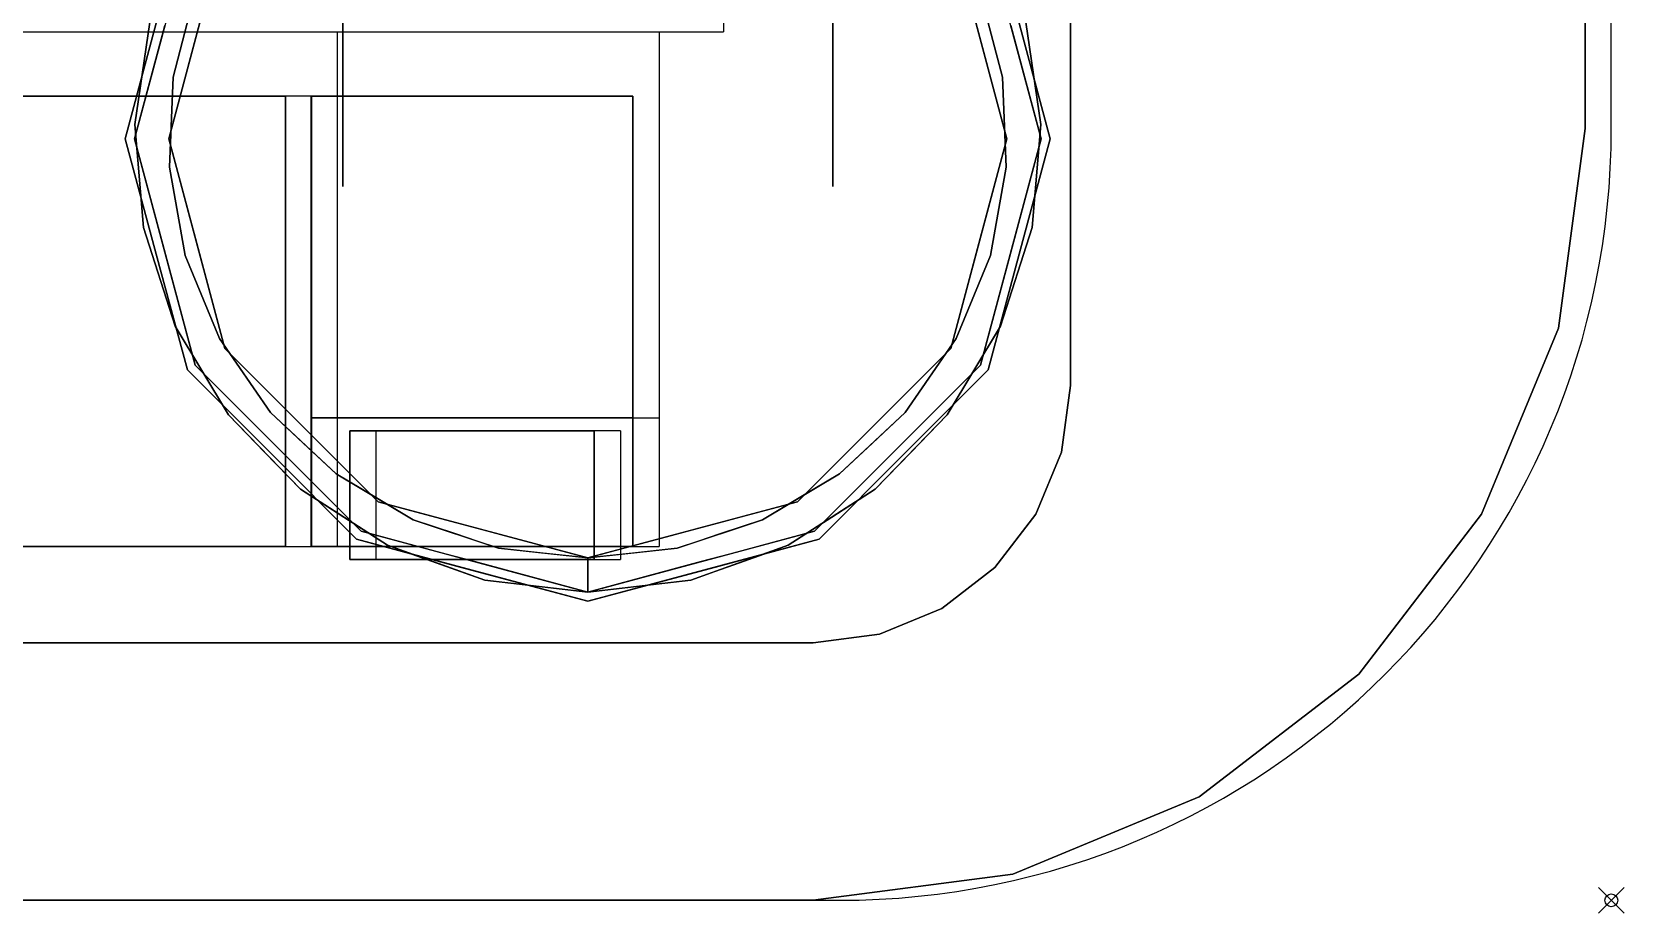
# Model space of a CAD drawing. Header units: millimetres. Extents: x -2 to 771, y -886 to 7.
# Drawn here: x 647.2 to 771, y -886 to -817.5 of the extents above; entities that cross this region are included whole.
import ezdxf

# ---------------------------------------------------------------- set-up
doc = ezdxf.new("R2010")
doc.units = ezdxf.units.MM
doc.header["$PDMODE"] = 35
for name, color, linetype in [('IQ_200_2D', 1, 'Continuous'), ('IQ_200_3D', 1, 'Continuous'), ('IQ_204_2D', 7, 'Continuous'), ('IQ_204_3D', 7, 'Continuous'), ('IQ_BLACK_3D', 250, 'Continuous'), ('IQ_INS_3D', 3, 'Continuous')]:
    doc.layers.add(name, color=color, linetype=linetype)

msp = doc.modelspace()

# ---------------------------------------------------------------- linework, layer by layer
at = {"layer": 'IQ_200_2D'}
for p, q in [((701, -27.5), (701, -817.5)), ((770, -825), (770, -60)), ((610.31, -817.5), (701, -817.5)), ((610.31, -817.5), (701, -817.5)), ((669, -822.5), (596.16, -822.5)), ((669, -857.5), (669, -822.5)), ((69, -857.5), (669, -857.5)), ((60, -885), (710, -885))]:
    msp.add_line(p, q, dxfattribs=at)
msp.add_arc((710, -825), 60, 270, 0, dxfattribs=at)
at = {"layer": 'IQ_200_3D'}
for points, invisible_edges in [([(767.96, -60, 157), (-2.04, -825, 157), (-2.04, -60, 157), (57.96, 0, 157)], 13), ([(-2.04, -60, 190), (-2.04, -825, 190), (767.96, -60, 190), (57.96, 0, 190)], 14), ([(-2.04, -825, 157), (767.96, -60, 157), (767.96, -825, 157), (707.96, -885, 157)], 13), ([(767.96, -825, 190), (767.96, -60, 190), (-2.04, -825, 190), (707.96, -885, 190)], 14), ([(727.96, -845, 150), (37.96, -845, 150), (37.96, -80, 150), (727.96, -80, 150)], 5), ([(57.96, -885, 157), (0, -840.53, 157), (-2.04, -825, 157), (707.96, -885, 157)], 5), ([(-2.04, -825, 190), (0, -840.53, 190), (57.96, -885, 190), (707.96, -885, 190)], 10), ([(723.48, -882.96, 157), (707.96, -885, 157), (767.96, -825, 157), (750.38, -867.43, 157)], 14), ([(765.91, -840.53, 190), (767.96, -825, 190), (707.96, -885, 190), (723.48, -882.96, 190)], 10), ([(750.38, -867.43, 157), (767.96, -825, 157), (765.91, -840.53, 157), (759.92, -855, 157)], 1), ([(767.96, -825, 190), (765.91, -840.53, 190), (765.91, -840.53, 157), (767.96, -825, 157)], 2), ([(723.48, -882.96, 190), (737.96, -876.96, 190), (750.38, -867.43, 190), (765.91, -840.53, 190)], 12), ([(765.91, -840.53, 190), (750.38, -867.43, 190), (759.92, -855, 190)], 1), ([(759.92, -855, 157), (765.91, -840.53, 157), (765.91, -840.53, 190), (759.92, -855, 190)], 10), ([(707.96, -865, 150), (57.96, -865, 150), (37.96, -845, 150), (727.96, -845, 150)], 14), ([(722.1, -859.14, 150), (707.96, -865, 150), (727.96, -845, 150)], 15), ([(725.28, -855, 150), (722.1, -859.14, 150), (727.96, -845, 150), (727.27, -850.18, 150)], 2), ([(727.96, -845, 157), (727.27, -850.18, 157), (727.27, -850.18, 150), (727.96, -845, 150)], 2), ([(725.28, -855, 150), (727.27, -850.18, 150), (727.27, -850.18, 157), (725.28, -855, 157)], 10), ([(722.1, -859.14, 150), (725.28, -855, 150), (725.28, -855, 157), (722.1, -859.14, 157)], 10), ([(750.38, -867.43, 157), (759.92, -855, 157), (759.92, -855, 190), (750.38, -867.43, 190)], 10), ([(717.96, -862.32, 150), (713.13, -864.32, 150), (707.96, -865, 150), (722.1, -859.14, 150)], 4), ([(722.1, -859.14, 157), (717.96, -862.32, 157), (717.96, -862.32, 150), (722.1, -859.14, 150)], 10), ([(713.13, -864.32, 150), (717.96, -862.32, 150), (717.96, -862.32, 157), (713.13, -864.32, 157)], 10), ([(707.96, -865, 150), (713.13, -864.32, 150), (713.13, -864.32, 157), (707.96, -865, 157)], 2), ([(723.48, -882.96, 157), (750.38, -867.43, 157), (737.96, -876.96, 157)], 1), ([(750.38, -867.43, 190), (737.96, -876.96, 190), (737.96, -876.96, 157), (750.38, -867.43, 157)], 10), ([(723.48, -882.96, 157), (737.96, -876.96, 157), (737.96, -876.96, 190), (723.48, -882.96, 190)], 10), ([(707.96, -885, 157), (723.48, -882.96, 157), (723.48, -882.96, 190), (707.96, -885, 190)], 2)]:
    msp.add_3dface(points, dxfattribs=dict(at, invisible_edges=invisible_edges))
for points in [[(767.96, -825, 190), (767.96, -825, 157), (767.96, -60, 157), (767.96, -60, 190)], [(727.96, -845, 157), (727.96, -845, 150), (727.96, -80, 150), (727.96, -80, 157)], [(666.96, -822.5, 1470), (666.96, -822.5, 195), (66.96, -822.5, 195), (66.96, -822.5, 1470)], [(666.96, -857.5, 195), (66.96, -857.5, 195), (66.96, -822.5, 195), (666.96, -822.5, 195)], [(666.96, -857.5, 1470), (666.96, -822.5, 1470), (66.96, -822.5, 1470), (66.96, -857.5, 1470)], [(666.96, -857.5, 1470), (666.96, -857.5, 195), (666.96, -822.5, 195), (666.96, -822.5, 1470)], [(666.96, -857.5, 1470), (666.96, -857.5, 195), (66.96, -857.5, 195), (66.96, -857.5, 1470)], [(57.96, -865, 157), (57.96, -865, 150), (707.96, -865, 150), (707.96, -865, 157)], [(57.96, -885, 190), (57.96, -885, 157), (707.96, -885, 157), (707.96, -885, 190)]]:
    msp.add_3dface(points, dxfattribs=at)
at = {"layer": 'IQ_204_2D'}
for p, q in [((671, -857.5), (671, -817.5)), ((696, -817.5), (696, -857.5)), ((671, -847.5), (696, -847.5)), ((674, -858.5), (674, -848.5)), ((693, -848.5), (674, -848.5)), ((693, -848.5), (693, -858.5)), ((671, -857.5), (674, -857.5)), ((693, -857.5), (696, -857.5)), ((674, -858.5), (693, -858.5))]:
    msp.add_line(p, q, dxfattribs=at)
at = {"layer": 'IQ_204_3D'}
for points, invisible_edges in [([(671.41, -798.43, 76.17), (671.41, -809.82, 60.49), (671.41, -819.72, 82.47), (671.41, -802.04, 96.57)], 10), ([(671.41, -819.72, 19.13), (671.41, -809.82, 41.11), (671.41, -798.43, 25.43), (671.41, -802.04, 5.03)], 5), ([(709.51, -819.72, 82.47), (709.51, -809.82, 60.49), (709.51, -798.43, 76.17), (709.51, -802.04, 96.57)], 5), ([(709.51, -798.43, 25.43), (709.51, -809.82, 41.11), (709.51, -819.72, 19.13), (709.51, -802.04, 5.03)], 10), ([(662.24, -809.52, 116.94), (659.95, -808.19, 116.94), (655.23, -825.81, 116.94), (657.88, -825.81, 116.94)], 5), ([(718.67, -809.52, 116.94), (723.03, -825.81, 116.94), (725.68, -825.81, 116.94), (720.97, -808.19, 116.94)], 10), ([(660.06, -817.66, 116.94), (659.99, -814.27, 64.35), (662.24, -809.52, 116.94)], 3), ([(671.41, -829.53, 62.1), (671.41, -819.72, 82.47), (671.41, -809.82, 60.49), (671.41, -809.82, 41.11)], 10), ([(671.41, -809.82, 41.11), (671.41, -819.72, 19.13), (671.41, -829.53, 39.5), (671.41, -829.53, 62.1)], 9), ([(709.51, -809.82, 60.49), (709.51, -819.72, 82.47), (709.51, -829.53, 62.1), (709.51, -809.82, 41.11)], 5), ([(709.51, -829.53, 39.5), (709.51, -819.72, 19.13), (709.51, -809.82, 41.11), (709.51, -829.53, 62.1)], 6), ([(718.67, -809.52, 116.94), (720.92, -814.27, 64.35), (720.85, -817.66, 116.94)], 3), ([(709.51, -819.72, 19.13), (671.41, -819.72, 19.13), (671.41, -810.88, 12.08), (709.51, -810.88, 12.08)], 5), ([(709.51, -810.88, 89.52), (671.41, -810.88, 89.52), (671.41, -819.72, 82.47), (709.51, -819.72, 82.47)], 5), ([(659.99, -814.27, 64.35), (658.23, -821.03, 71.11), (656.41, -816.75, 66.83)], 14), ([(660.06, -817.66, 116.94), (658.23, -821.03, 71.11), (659.99, -814.27, 64.35)], 13), ([(722.68, -821.03, 71.11), (720.85, -817.66, 116.94), (720.92, -814.27, 64.35)], 3), ([(720.92, -814.27, 64.35), (724.5, -816.75, 66.83), (722.68, -821.03, 71.11)], 3), ([(655.24, -824.71, 74.79), (656.41, -816.75, 66.83), (658.23, -821.03, 71.11)], 14), ([(655.24, -824.71, 74.79), (657.59, -817, 116.94), (656.41, -816.75, 66.83)], 3), ([(725.67, -824.71, 74.79), (722.68, -821.03, 71.11), (724.5, -816.75, 66.83)], 3), ([(723.33, -817, 116.94), (725.67, -824.71, 74.79), (724.5, -816.75, 66.83)], 13), ([(654.51, -825.81, 150), (656.92, -816.82, 150), (656.92, -816.82, 117.11), (654.51, -825.81, 117.11)], 10), ([(655.24, -824.71, 74.79), (655.23, -825.81, 116.94), (657.59, -817, 116.94)], 13), ([(660.06, -817.66, 116.94), (657.88, -825.81, 116.94), (658.23, -821.03, 71.11)], 14), ([(720.85, -817.66, 116.94), (722.68, -821.03, 71.11), (723.03, -825.81, 116.94)], 3), ([(725.68, -825.81, 116.94), (725.67, -824.71, 74.79), (723.33, -817, 116.94)], 3), ([(723.99, -816.82, 150), (726.4, -825.81, 150), (726.4, -825.81, 117.11), (723.99, -816.82, 117.11)], 10), ([(709.51, -819.72, 82.47), (671.41, -819.72, 82.47), (671.41, -824.62, 72.29), (709.51, -824.62, 72.29)], 5), ([(671.41, -824.62, 29.31), (671.41, -819.72, 19.13), (709.51, -819.72, 19.13), (709.51, -824.62, 29.31)], 10), ([(657.95, -828.01, 78.09), (655.24, -824.71, 74.79), (658.23, -821.03, 71.11)], 3), ([(657.88, -825.81, 116.94), (657.95, -828.01, 78.09), (658.23, -821.03, 71.11)], 13), ([(722.68, -821.03, 71.11), (725.67, -824.71, 74.79), (722.96, -828.01, 78.09)], 3), ([(722.96, -828.01, 78.09), (723.03, -825.81, 116.94), (722.68, -821.03, 71.11)], 3), ([(655.24, -824.71, 74.79), (655.91, -832.72, 82.81), (655.23, -825.81, 116.94)], 14), ([(655.24, -824.71, 74.79), (657.95, -828.01, 78.09), (655.91, -832.72, 82.81)], 3), ([(709.51, -824.62, 29.31), (709.51, -829.53, 39.5), (671.41, -829.53, 39.5), (671.41, -824.62, 29.31)], 10), ([(709.51, -824.62, 72.29), (671.41, -824.62, 72.29), (671.41, -829.53, 62.1), (709.51, -829.53, 62.1)], 5), ([(725, -832.72, 82.81), (722.96, -828.01, 78.09), (725.67, -824.71, 74.79)], 3), ([(725.67, -824.71, 74.79), (725.68, -825.81, 116.94), (725, -832.72, 82.81)], 3), ([(656.92, -834.79, 150), (654.51, -825.81, 150), (654.51, -825.81, 117.11), (656.92, -834.79, 117.11)], 10), ([(655.91, -832.72, 82.81), (657.59, -834.62, 116.94), (655.23, -825.81, 116.94)], 13), ([(655.23, -825.81, 116.94), (659.95, -843.42, 116.94), (662.24, -842.1, 116.94), (657.88, -825.81, 116.94)], 10), ([(657.95, -828.01, 78.09), (657.88, -825.81, 116.94), (660.06, -833.95, 116.94)], 13), ([(718.67, -842.1, 116.94), (720.97, -843.42, 116.94), (725.68, -825.81, 116.94), (723.03, -825.81, 116.94)], 5), ([(722.96, -828.01, 78.09), (720.85, -833.95, 116.94), (723.03, -825.81, 116.94)], 13), ([(725, -832.72, 82.81), (725.68, -825.81, 116.94), (723.33, -834.62, 116.94)], 13), ([(726.4, -825.81, 117.11), (726.4, -825.81, 150), (723.99, -834.79, 150), (723.99, -834.79, 117.11)], 5), ([(655.91, -832.72, 82.81), (657.95, -828.01, 78.09), (659.17, -834.88, 84.96)], 13), ([(659.17, -834.88, 84.96), (657.95, -828.01, 78.09), (660.06, -833.95, 116.94)], 14), ([(721.74, -834.88, 84.96), (720.85, -833.95, 116.94), (722.96, -828.01, 78.09)], 3), ([(721.74, -834.88, 84.96), (722.96, -828.01, 78.09), (725, -832.72, 82.81)], 14), ([(709.51, -829.53, 50.8), (709.51, -829.53, 62.1), (671.41, -829.53, 50.8), (671.41, -829.53, 39.5)], 10), ([(671.41, -829.53, 39.5), (709.51, -829.53, 39.5), (709.51, -829.53, 50.8)], 13), ([(671.41, -829.53, 62.1), (671.41, -829.53, 50.8), (709.51, -829.53, 62.1)], 14), ([(658.38, -840.38, 90.46), (655.91, -832.72, 82.81), (659.17, -834.88, 84.96)], 14), ([(658.38, -840.38, 90.46), (657.59, -834.62, 116.94), (655.91, -832.72, 82.81)], 3), ([(722.53, -840.38, 90.46), (721.74, -834.88, 84.96), (725, -832.72, 82.81)], 3), ([(723.33, -834.62, 116.94), (722.53, -840.38, 90.46), (725, -832.72, 82.81)], 13), ([(659.17, -834.88, 84.96), (660.06, -833.95, 116.94), (661.82, -841.34, 91.42)], 3), ([(661.82, -841.34, 91.42), (660.06, -833.95, 116.94), (662.24, -842.1, 116.94)], 13), ([(719.09, -841.34, 91.42), (718.67, -842.1, 116.94), (720.85, -833.95, 116.94)], 13), ([(721.74, -834.88, 84.96), (719.09, -841.34, 91.42), (720.85, -833.95, 116.94)], 14), ([(656.92, -834.79, 117.11), (659.33, -843.78, 117.11), (659.33, -843.78, 150), (656.92, -834.79, 150)], 10), ([(658.38, -840.38, 90.46), (659.95, -843.42, 116.94), (657.59, -834.62, 116.94)], 13), ([(659.17, -834.88, 84.96), (661.82, -841.34, 91.42), (658.38, -840.38, 90.46)], 14), ([(721.74, -834.88, 84.96), (722.53, -840.38, 90.46), (719.09, -841.34, 91.42)], 3), ([(723.33, -834.62, 116.94), (720.97, -843.42, 116.94), (722.53, -840.38, 90.46)], 14), ([(721.58, -843.78, 150), (721.58, -843.78, 117.11), (723.99, -834.79, 117.11), (723.99, -834.79, 150)], 5), ([(658.38, -840.38, 90.46), (661.82, -841.34, 91.42), (662.52, -847.28, 97.36)], 3), ([(662.52, -847.28, 97.36), (659.95, -843.42, 116.94), (658.38, -840.38, 90.46)], 3), ([(661.82, -841.34, 91.42), (665.79, -847.09, 97.17), (662.52, -847.28, 97.36)], 14), ([(662.24, -842.1, 116.94), (665.23, -845.08, 116.94), (661.82, -841.34, 91.42)], 14), ([(661.82, -841.34, 91.42), (665.23, -845.08, 116.94), (665.79, -847.09, 97.17)], 3), ([(719.09, -841.34, 91.42), (718.39, -847.28, 97.36), (715.12, -847.09, 97.17)], 3), ([(715.12, -847.09, 97.17), (715.69, -845.08, 116.94), (719.09, -841.34, 91.42)], 3), ([(715.69, -845.08, 116.94), (718.67, -842.1, 116.94), (719.09, -841.34, 91.42)], 14), ([(718.39, -847.28, 97.36), (719.09, -841.34, 91.42), (722.53, -840.38, 90.46)], 3), ([(718.39, -847.28, 97.36), (722.53, -840.38, 90.46), (720.97, -843.42, 116.94)], 14), ([(674.17, -854.02, 116.94), (662.24, -842.1, 116.94), (659.95, -843.42, 116.94), (672.84, -856.32, 116.94)], 10), ([(720.97, -843.42, 116.94), (718.67, -842.1, 116.94), (706.74, -854.02, 116.94), (708.07, -856.32, 116.94)], 5), ([(659.33, -843.78, 117.11), (665.91, -850.36, 117.11), (665.91, -850.36, 150), (659.33, -843.78, 150)], 10), ([(663.17, -846.65, 116.94), (659.95, -843.42, 116.94), (662.52, -847.28, 97.36)], 14), ([(715, -850.36, 117.11), (721.58, -843.78, 117.11), (721.58, -843.78, 150), (715, -850.36, 150)], 10), ([(718.39, -847.28, 97.36), (720.97, -843.42, 116.94), (717.74, -846.65, 116.94)], 13), ([(665.23, -845.08, 116.94), (668.21, -848.06, 116.94), (665.79, -847.09, 97.17)], 14), ([(712.7, -848.06, 116.94), (715.69, -845.08, 116.94), (715.12, -847.09, 97.17)], 14), ([(665.32, -850.17, 100.25), (663.17, -846.65, 116.94), (662.52, -847.28, 97.36)], 3), ([(662.52, -847.28, 97.36), (665.79, -847.09, 97.17), (668.12, -853.05, 103.14)], 3), ([(663.17, -846.65, 116.94), (665.32, -850.17, 100.25), (666.39, -849.87, 116.94)], 3), ([(670.89, -851.85, 101.94), (668.12, -853.05, 103.14), (665.79, -847.09, 97.17)], 3), ([(668.34, -849.47, 99.55), (665.79, -847.09, 97.17), (668.21, -848.06, 116.94)], 14), ([(710.02, -851.85, 101.94), (715.12, -847.09, 97.17), (712.79, -853.05, 103.14)], 14), ([(712.57, -849.47, 99.55), (712.7, -848.06, 116.94), (715.12, -847.09, 97.17)], 3), ([(712.79, -853.05, 103.14), (715.12, -847.09, 97.17), (718.39, -847.28, 97.36)], 3), ([(717.74, -846.65, 116.94), (714.52, -849.87, 116.94), (715.59, -850.17, 100.25)], 14), ([(717.74, -846.65, 116.94), (715.59, -850.17, 100.25), (718.39, -847.28, 97.36)], 13), ([(668.34, -849.47, 99.55), (668.21, -848.06, 116.94), (671.19, -851.04, 116.94)], 13), ([(671.96, -848.5, 956.09), (671.96, -857.5, 938.09), (671.96, -858.5, 1004.98), (671.96, -848.5, 1004.98)], 2), ([(690.96, -858.5, 1004.98), (690.96, -857.5, 938.09), (690.96, -848.5, 956.09), (690.96, -848.5, 1004.98)], 1), ([(712.7, -848.06, 116.94), (712.57, -849.47, 99.55), (709.72, -851.04, 116.94)], 3), ([(668.12, -853.05, 103.14), (666.39, -849.87, 116.94), (665.32, -850.17, 100.25)], 3), ([(668.12, -853.05, 103.14), (669.62, -853.09, 116.94), (666.39, -849.87, 116.94)], 13), ([(670.89, -851.85, 101.94), (668.34, -849.47, 99.55), (671.19, -851.04, 116.94)], 14), ([(710.02, -851.85, 101.94), (709.72, -851.04, 116.94), (712.57, -849.47, 99.55)], 3), ([(712.79, -853.05, 103.14), (714.52, -849.87, 116.94), (711.29, -853.09, 116.94)], 13), ([(714.52, -849.87, 116.94), (712.79, -853.05, 103.14), (715.59, -850.17, 100.25)], 13), ([(665.91, -850.36, 117.11), (672.49, -856.93, 117.11), (672.49, -856.93, 150), (665.91, -850.36, 150)], 10), ([(670.89, -851.85, 101.94), (671.19, -851.04, 116.94), (673.89, -853.64, 103.72)], 3), ([(674.17, -854.02, 116.94), (673.89, -853.64, 103.72), (671.19, -851.04, 116.94)], 3), ([(709.72, -851.04, 116.94), (707.02, -853.64, 103.72), (706.74, -854.02, 116.94)], 3), ([(707.02, -853.64, 103.72), (709.72, -851.04, 116.94), (710.02, -851.85, 101.94)], 3), ([(715, -850.36, 150), (708.43, -856.93, 150), (708.43, -856.93, 117.11), (715, -850.36, 117.11)], 10), ([(674.89, -857.41, 107.49), (668.12, -853.05, 103.14), (670.89, -851.85, 101.94)], 14), ([(670.89, -851.85, 101.94), (676.89, -855.42, 105.51), (674.89, -857.41, 107.49)], 14), ([(706.02, -857.41, 107.49), (704.02, -855.42, 105.51), (710.02, -851.85, 101.94)], 13), ([(712.79, -853.05, 103.14), (706.02, -857.41, 107.49), (710.02, -851.85, 101.94)], 14), ([(671.5, -855.23, 105.32), (669.62, -853.09, 116.94), (668.12, -853.05, 103.14)], 3), ([(669.62, -853.09, 116.94), (671.5, -855.23, 105.32), (671.23, -854.71, 116.94)], 3), ([(673.89, -853.64, 103.72), (674.17, -854.02, 116.94), (676.89, -855.42, 105.51)], 3), ([(707.02, -853.64, 103.72), (704.02, -855.42, 105.51), (706.74, -854.02, 116.94)], 14), ([(712.79, -853.05, 103.14), (711.29, -853.09, 116.94), (709.41, -855.23, 105.32)], 3), ([(709.41, -855.23, 105.32), (711.29, -853.09, 116.94), (709.68, -854.71, 116.94)], 13), ([(671.5, -855.23, 105.32), (672.84, -856.32, 116.94), (671.23, -854.71, 116.94)], 13), ([(690.46, -858.38, 116.94), (674.17, -854.02, 116.94), (672.84, -856.32, 116.94), (690.46, -861.04, 116.94)], 2), ([(676.89, -855.42, 105.51), (674.17, -854.02, 116.94), (678.24, -855.11, 116.94)], 13), ([(676.89, -855.42, 105.51), (678.24, -855.11, 116.94), (680.2, -856.53, 106.61)], 3), ([(680.28, -855.66, 116.94), (680.2, -856.53, 106.61), (678.24, -855.11, 116.94)], 3), ([(708.07, -856.32, 116.94), (706.74, -854.02, 116.94), (690.46, -858.38, 116.94), (690.46, -861.04, 116.94)], 1), ([(700.64, -855.66, 116.94), (702.67, -855.11, 116.94), (700.71, -856.53, 106.61)], 14), ([(704.02, -855.42, 105.51), (700.71, -856.53, 106.61), (702.67, -855.11, 116.94)], 14), ([(702.67, -855.11, 116.94), (706.74, -854.02, 116.94), (704.02, -855.42, 105.51)], 14), ([(709.68, -854.71, 116.94), (708.07, -856.32, 116.94), (709.41, -855.23, 105.32)], 14), ([(671.5, -855.23, 105.32), (674.89, -857.41, 107.49), (672.84, -856.32, 116.94)], 14), ([(675.04, -856.91, 116.94), (672.84, -856.32, 116.94), (674.89, -857.41, 107.49)], 14), ([(682.46, -860.12, 110.2), (674.89, -857.41, 107.49), (676.89, -855.42, 105.51)], 14), ([(676.89, -855.42, 105.51), (683.51, -857.63, 107.72), (682.46, -860.12, 110.2)], 14), ([(680.2, -856.53, 106.61), (680.28, -855.66, 116.94), (681.86, -857.08, 107.17)], 3), ([(682.31, -856.2, 116.94), (681.86, -857.08, 107.17), (680.28, -855.66, 116.94)], 3), ([(682.31, -856.2, 116.94), (683.51, -857.63, 107.72), (681.86, -857.08, 107.17)], 13), ([(682.31, -856.2, 116.94), (684.35, -856.75, 116.94), (683.51, -857.63, 107.72)], 14), ([(696.56, -856.75, 116.94), (698.6, -856.2, 116.94), (697.4, -857.63, 107.72)], 14), ([(704.02, -855.42, 105.51), (698.45, -860.12, 110.2), (697.4, -857.63, 107.72)], 3), ([(699.05, -857.08, 107.17), (697.4, -857.63, 107.72), (698.6, -856.2, 116.94)], 14), ([(698.45, -860.12, 110.2), (704.02, -855.42, 105.51), (706.02, -857.41, 107.49)], 3), ([(699.05, -857.08, 107.17), (698.6, -856.2, 116.94), (700.64, -855.66, 116.94)], 13), ([(700.64, -855.66, 116.94), (700.71, -856.53, 106.61), (699.05, -857.08, 107.17)], 13), ([(706.02, -857.41, 107.49), (708.07, -856.32, 116.94), (705.87, -856.91, 116.94)], 13), ([(708.07, -856.32, 116.94), (706.02, -857.41, 107.49), (709.41, -855.23, 105.32)], 13), ([(671.96, -857.5, 938.09), (671.96, -857.5, 869.98), (671.96, -858.5, 869.98), (671.96, -858.5, 1004.98)], 8), ([(672.49, -856.93, 150), (680.93, -859.2, 117.11), (681.47, -859.34, 150)], 3), ([(672.49, -856.93, 150), (672.49, -856.93, 117.11), (680.93, -859.2, 117.11)], 13), ([(676.78, -858.09, 108.17), (675.04, -856.91, 116.94), (674.89, -857.41, 107.49)], 3), ([(675.04, -856.91, 116.94), (676.78, -858.09, 108.17), (677.24, -857.5, 116.94)], 3), ([(677.24, -857.5, 116.94), (676.78, -858.09, 108.17), (678.67, -858.76, 108.85)], 13), ([(679.45, -858.09, 116.94), (677.24, -857.5, 116.94), (678.67, -858.76, 108.85)], 14), ([(684.35, -856.75, 116.94), (686.38, -857.29, 116.94), (683.51, -857.63, 107.72)], 14), ([(686.98, -858.01, 108.09), (683.51, -857.63, 107.72), (686.38, -857.29, 116.94)], 14), ([(688.42, -857.84, 116.94), (686.98, -858.01, 108.09), (686.38, -857.29, 116.94)], 3), ([(690.96, -858.5, 869.98), (690.96, -857.5, 869.98), (690.96, -857.5, 938.09), (690.96, -858.5, 1004.98)], 4), ([(692.49, -857.84, 116.94), (694.53, -857.29, 116.94), (693.93, -858.01, 108.09)], 14), ([(693.93, -858.01, 108.09), (694.53, -857.29, 116.94), (697.4, -857.63, 107.72)], 3), ([(694.53, -857.29, 116.94), (696.56, -856.75, 116.94), (697.4, -857.63, 107.72)], 14), ([(699.99, -859.2, 117.11), (708.43, -856.93, 150), (699.44, -859.34, 150)], 13), ([(708.43, -856.93, 117.11), (708.43, -856.93, 150), (699.99, -859.2, 117.11)], 3), ([(702.24, -858.76, 108.85), (703.67, -857.5, 116.94), (701.46, -858.09, 116.94)], 13), ([(703.67, -857.5, 116.94), (702.24, -858.76, 108.85), (704.13, -858.09, 108.17)], 13), ([(705.87, -856.91, 116.94), (703.67, -857.5, 116.94), (704.13, -858.09, 108.17)], 14), ([(704.13, -858.09, 108.17), (706.02, -857.41, 107.49), (705.87, -856.91, 116.94)], 14), ([(680.57, -859.44, 109.52), (679.45, -858.09, 116.94), (678.67, -858.76, 108.85)], 3), ([(679.45, -858.09, 116.94), (680.57, -859.44, 109.52), (681.65, -858.68, 116.94)], 3), ([(681.65, -858.68, 116.94), (680.57, -859.44, 109.52), (682.46, -860.12, 110.2)], 13), ([(682.46, -860.12, 110.2), (683.85, -859.27, 116.94), (681.65, -858.68, 116.94)], 13), ([(690.46, -858.38, 108.47), (682.46, -860.12, 110.2), (683.51, -857.63, 107.72)], 3), ([(690.46, -861.04, 111.12), (682.46, -860.12, 110.2), (690.46, -858.38, 108.47)], 14), ([(688.72, -858.2, 108.28), (686.98, -858.01, 108.09), (688.42, -857.84, 116.94)], 14), ([(688.42, -857.84, 116.94), (690.46, -858.38, 116.94), (688.72, -858.2, 108.28)], 14), ([(690.46, -858.38, 108.47), (688.72, -858.2, 108.28), (690.46, -858.38, 116.94)], 2), ([(690.46, -858.38, 108.47), (697.4, -857.63, 107.72), (698.45, -860.12, 110.2)], 14), ([(692.49, -857.84, 116.94), (692.19, -858.2, 108.28), (690.46, -858.38, 116.94)], 3), ([(690.46, -858.38, 108.47), (690.46, -858.38, 116.94), (692.19, -858.2, 108.28)], 2), ([(690.46, -861.04, 111.12), (690.46, -858.38, 108.47), (698.45, -860.12, 110.2)], 3), ([(692.19, -858.2, 108.28), (692.49, -857.84, 116.94), (693.93, -858.01, 108.09)], 3), ([(698.45, -860.12, 110.2), (699.26, -858.68, 116.94), (697.06, -859.27, 116.94)], 13), ([(699.26, -858.68, 116.94), (698.45, -860.12, 110.2), (700.34, -859.44, 109.52)], 13), ([(700.34, -859.44, 109.52), (701.46, -858.09, 116.94), (699.26, -858.68, 116.94)], 13), ([(700.34, -859.44, 109.52), (702.24, -858.76, 108.85), (701.46, -858.09, 116.94)], 14), ([(690.46, -861.75, 117.11), (681.47, -859.34, 150), (680.93, -859.2, 117.11)], 3), ([(681.47, -859.34, 150), (690.46, -861.75, 117.11), (690.46, -861.75, 150)], 1), ([(683.85, -859.27, 116.94), (682.46, -860.12, 110.2), (684.46, -860.35, 110.43)], 13), ([(684.46, -860.35, 110.43), (686.05, -859.86, 116.94), (683.85, -859.27, 116.94)], 13), ([(686.05, -859.86, 116.94), (684.46, -860.35, 110.43), (686.46, -860.58, 110.66)], 13), ([(686.05, -859.86, 116.94), (686.46, -860.58, 110.66), (688.25, -860.45, 116.94)], 3), ([(690.46, -861.75, 117.11), (699.99, -859.2, 117.11), (699.44, -859.34, 150)], 14), ([(699.44, -859.34, 150), (690.46, -861.75, 150), (690.46, -861.75, 117.11)], 12), ([(694.45, -860.58, 110.66), (694.86, -859.86, 116.94), (692.66, -860.45, 116.94)], 13), ([(694.86, -859.86, 116.94), (694.45, -860.58, 110.66), (696.45, -860.35, 110.43)], 13), ([(694.86, -859.86, 116.94), (696.45, -860.35, 110.43), (697.06, -859.27, 116.94)], 3), ([(696.45, -860.35, 110.43), (698.45, -860.12, 110.2), (697.06, -859.27, 116.94)], 14), ([(688.25, -860.45, 116.94), (686.46, -860.58, 110.66), (688.46, -860.81, 110.89)], 13), ([(688.46, -860.81, 110.89), (690.46, -861.04, 116.94), (688.25, -860.45, 116.94)], 13), ([(690.46, -861.04, 116.94), (688.46, -860.81, 110.89), (690.46, -861.04, 111.12)], 1), ([(690.46, -861.04, 116.94), (692.45, -860.81, 110.89), (692.66, -860.45, 116.94)], 3), ([(692.45, -860.81, 110.89), (690.46, -861.04, 116.94), (690.46, -861.04, 111.12)], 1), ([(692.66, -860.45, 116.94), (692.45, -860.81, 110.89), (694.45, -860.58, 110.66)], 13)]:
    msp.add_3dface(points, dxfattribs=dict(at, invisible_edges=invisible_edges))
for points in [[(690.96, -848.5, 1004.98), (690.96, -848.5, 956.09), (671.96, -848.5, 956.09), (671.96, -848.5, 1004.98)], [(690.96, -858.5, 1004.98), (690.96, -848.5, 1004.98), (671.96, -848.5, 1004.98), (671.96, -858.5, 1004.98)], [(671.96, -858.5, 869.98), (671.96, -857.5, 869.98), (690.96, -857.5, 869.98), (690.96, -858.5, 869.98)], [(690.96, -858.5, 1004.98), (671.96, -858.5, 1004.98), (671.96, -858.5, 869.98), (690.96, -858.5, 869.98)]]:
    msp.add_3dface(points, dxfattribs=at)
at = {"layer": 'IQ_BLACK_3D'}
for points in [[(693.96, -847.5, 958.09), (693.96, -822.5, 958.09), (668.96, -822.5, 958.09), (668.96, -847.5, 958.09)], [(693.96, -847.5, 818.09), (668.96, -847.5, 818.09), (668.96, -822.5, 818.09), (693.96, -822.5, 818.09)], [(693.96, -857.5, 838.09), (668.96, -857.5, 838.09), (668.96, -847.5, 818.09), (693.96, -847.5, 818.09)]]:
    msp.add_3dface(points, dxfattribs=at)
for points, invisible_edges in [([(668.96, -822.5, 958.09), (668.96, -857.5, 938.09), (668.96, -847.5, 958.09)], 1), ([(668.96, -822.5, 958.09), (668.96, -822.5, 818.09), (668.96, -857.5, 838.09), (668.96, -857.5, 938.09)], 10), ([(668.96, -857.5, 838.09), (668.96, -822.5, 818.09), (668.96, -847.5, 818.09)], 1), ([(693.96, -857.5, 938.09), (693.96, -857.5, 838.09), (693.96, -822.5, 958.09), (693.96, -847.5, 958.09)], 2), ([(693.96, -857.5, 838.09), (693.96, -847.5, 818.09), (693.96, -822.5, 818.09), (693.96, -822.5, 958.09)], 8), ([(671.96, -848.5, 956.09), (690.96, -848.5, 956.09), (693.96, -847.5, 958.09), (668.96, -847.5, 958.09)], 10), ([(671.96, -848.5, 956.09), (668.96, -847.5, 958.09), (668.96, -857.5, 938.09)], 13), ([(693.96, -847.5, 958.09), (690.96, -848.5, 956.09), (693.96, -857.5, 938.09)], 3), ([(668.96, -857.5, 938.09), (671.96, -857.5, 938.09), (671.96, -848.5, 956.09)], 12), ([(690.96, -857.5, 938.09), (693.96, -857.5, 938.09), (690.96, -848.5, 956.09)], 2), ([(693.96, -857.5, 838.09), (690.96, -857.5, 869.98), (671.96, -857.5, 869.98), (668.96, -857.5, 838.09)], 5), ([(671.96, -857.5, 869.98), (671.96, -857.5, 938.09), (668.96, -857.5, 938.09), (668.96, -857.5, 838.09)], 8), ([(693.96, -857.5, 938.09), (690.96, -857.5, 938.09), (690.96, -857.5, 869.98), (693.96, -857.5, 838.09)], 4)]:
    msp.add_3dface(points, dxfattribs=dict(at, invisible_edges=invisible_edges))
at = {"layer": 'IQ_INS_3D'}
msp.add_point((770, -885), dxfattribs=at)

doc.saveas('drawing.dxf')
